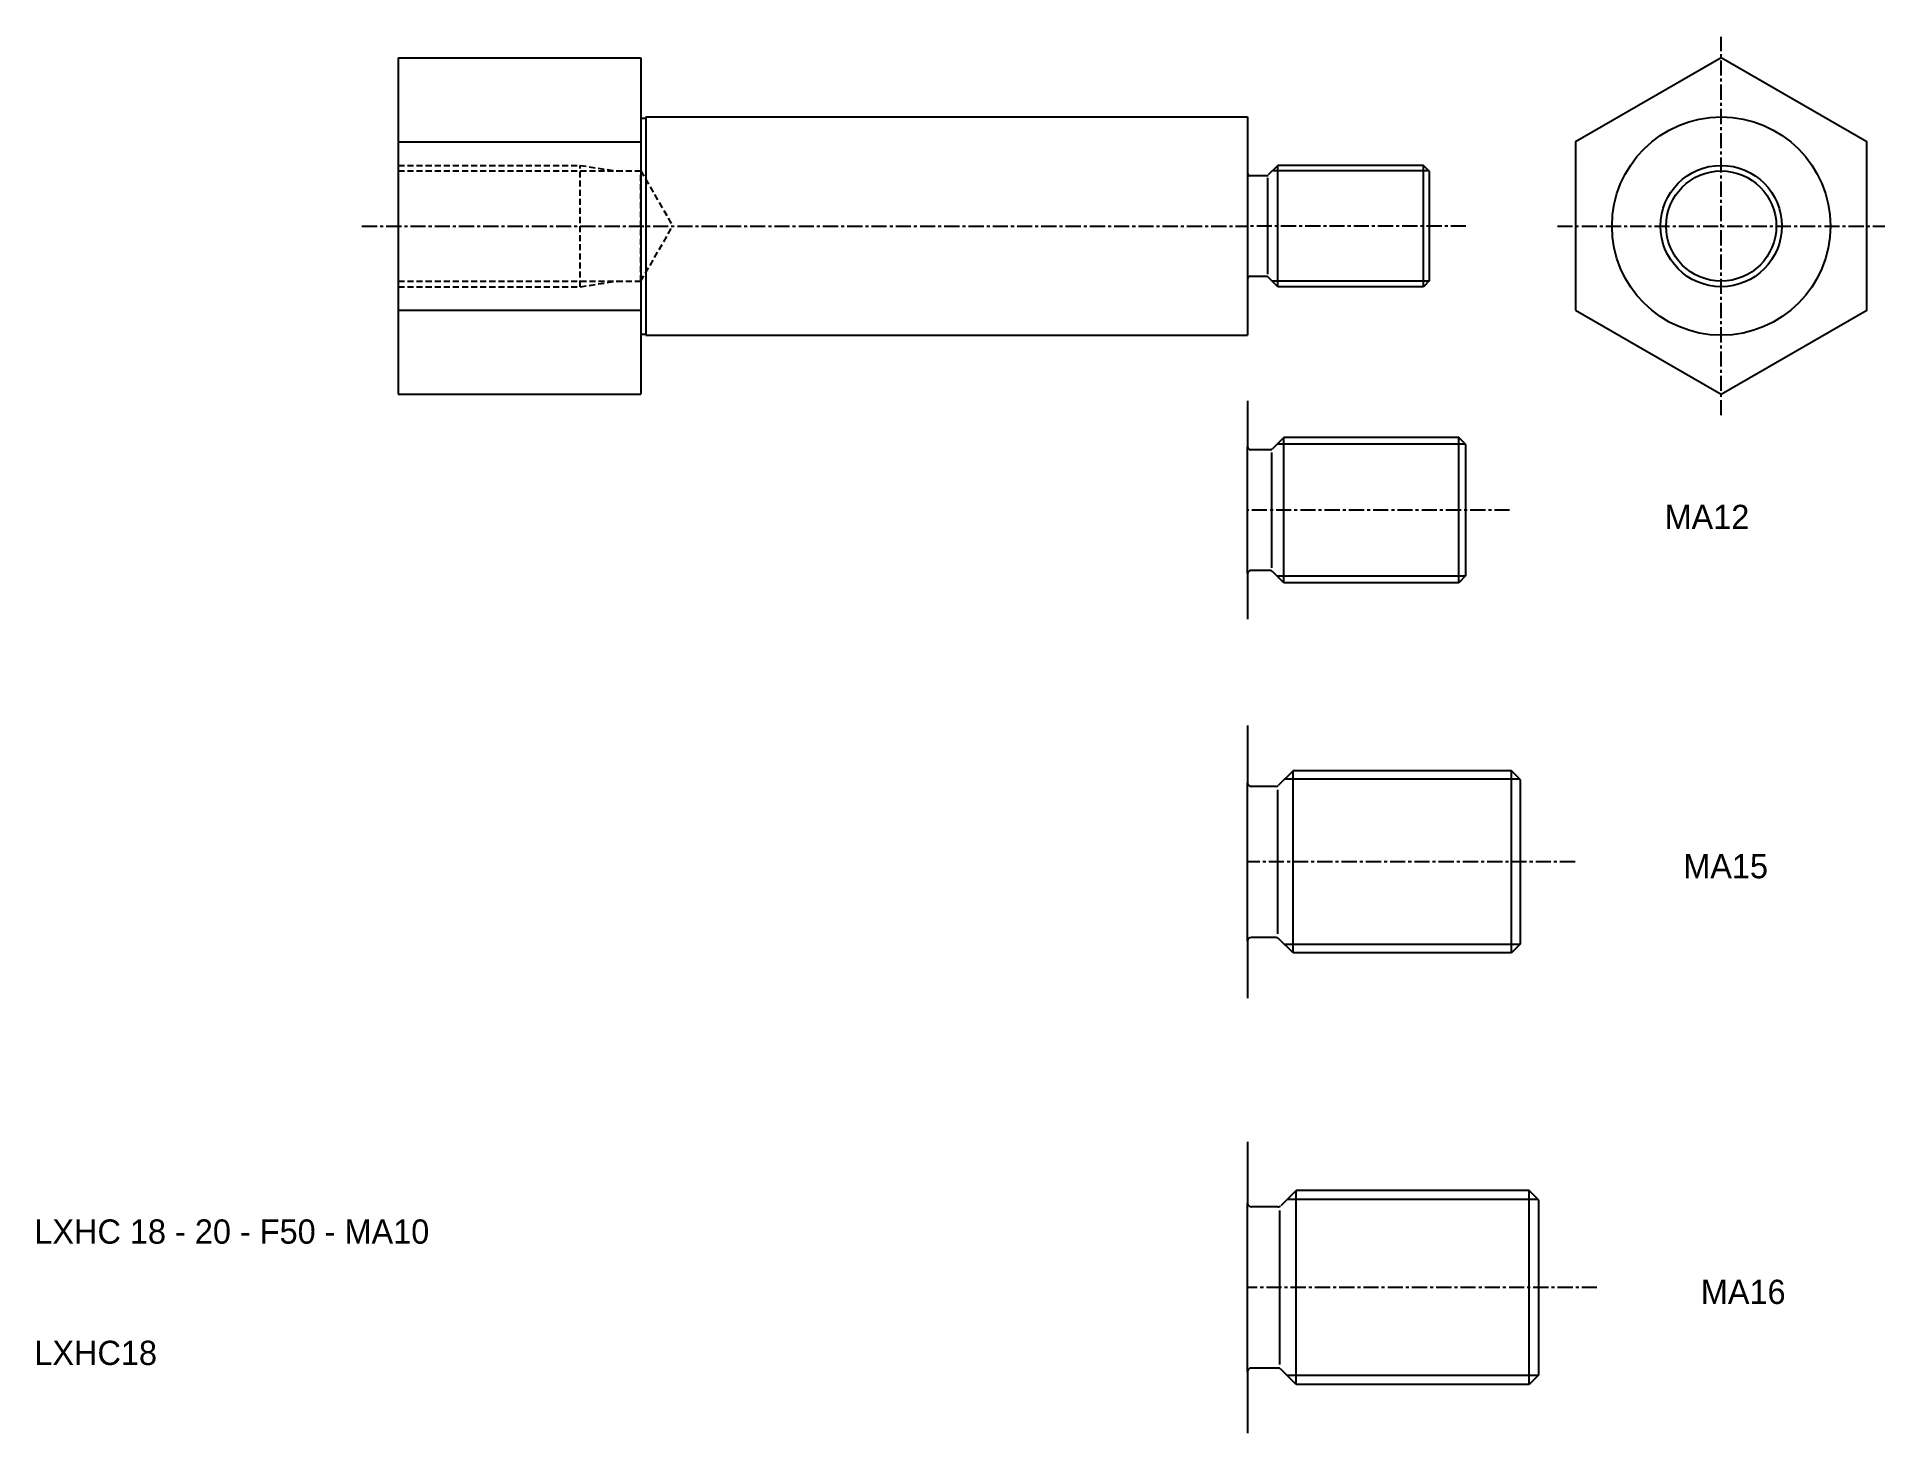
# Model space of a CAD drawing. Extents: x 103 to 256, y -42 to 73.
import ezdxf

# ---------------------------------------------------------------- set-up
doc = ezdxf.new("R2010")
doc.units = 0
doc.linetypes.add('CENTER', pattern=[2, 1.25, -0.25, 0.25, -0.25])
doc.linetypes.add('DASHED', pattern=[0.75, 0.5, -0.25])
doc.layers.get('0').update_dxf_attribs({"linetype": 'CONTINUOUS'})
doc.layers.add('CENTER', color=1, linetype='CENTER')

msp = doc.modelspace()

# ---------------------------------------------------------------- linework, layer by layer
at = {"color": 7, "linetype": 'CONTINUOUS'}
for p, q in [((133.04, 71.61), (133.04, 43.89)), ((133.04, 71.61), (153.04, 71.61)), ((153.04, 71.61), (153.04, 43.89)), ((153.04, 66.65), (153.44, 66.65)), ((153.44, 66.75), (203.04, 66.75)), ((153.44, 66.75), (153.44, 48.75)), ((203.04, 66.75), (203.04, 48.75)), ((133.04, 64.68), (153.04, 64.68)), ((205.54, 62.75), (204.74, 61.96)), ((217.54, 62.75), (205.54, 62.75)), ((205.54, 52.75), (205.54, 62.75)), ((217.54, 52.75), (217.54, 62.75)), ((218.04, 62.25), (217.54, 62.75)), ((204.6, 61.9), (203.24, 61.9)), ((204.68, 61.72), (204.68, 53.79)), ((218.04, 53.25), (218.04, 62.25)), ((204.6, 53.6), (203.24, 53.6)), ((205.54, 52.75), (204.74, 53.54)), ((217.54, 52.75), (205.54, 52.75)), ((218.04, 53.25), (217.54, 52.75)), ((133.04, 50.82), (153.04, 50.82)), ((153.04, 48.85), (153.44, 48.85)), ((153.44, 48.75), (203.04, 48.75)), ((133.04, 43.89), (153.04, 43.89)), ((203.04, 43.33), (203.04, 39.55)), ((206.04, 40.33), (205.09, 39.38)), ((206.04, 28.33), (206.04, 40.33)), ((220.44, 40.33), (206.04, 40.33)), ((221.04, 39.73), (220.44, 40.33)), ((220.44, 28.33), (220.44, 40.33)), ((221.04, 28.93), (221.04, 39.73)), ((203.04, 29.11), (203.04, 39.55)), ((204.92, 39.31), (203.28, 39.31)), ((205.01, 39.09), (205.01, 29.57)), ((203.04, 29.11), (203.04, 25.33)), ((204.92, 29.35), (203.28, 29.35)), ((206.04, 28.33), (205.09, 29.28)), ((220.44, 28.33), (206.04, 28.33)), ((221.04, 28.93), (220.44, 28.33)), ((203.04, 16.59), (203.04, 11.86)), ((206.79, 12.84), (205.6, 11.65)), ((206.79, -2.16), (206.79, 12.84)), ((224.79, 12.84), (206.79, 12.84)), ((225.54, 12.09), (224.79, 12.84)), ((224.79, -2.16), (224.79, 12.84)), ((203.04, -1.19), (203.04, 11.86)), ((205.39, 11.56), (203.34, 11.56)), ((205.5, 11.28), (205.5, -0.61)), ((225.54, -1.41), (225.54, 12.09)), ((203.04, -1.19), (203.04, -5.91)), ((205.39, -0.89), (203.34, -0.89)), ((206.79, -2.16), (205.6, -0.98)), ((225.54, -1.41), (224.79, -2.16)), ((224.79, -2.16), (206.79, -2.16)), ((203.04, -17.75), (203.04, -22.79)), ((203.04, -36.71), (203.04, -22.79)), ((207.04, -21.75), (205.77, -23.02)), ((226.24, -21.75), (207.04, -21.75)), ((207.04, -37.75), (207.04, -21.75)), ((226.24, -37.75), (226.24, -21.75)), ((227.04, -22.55), (226.24, -21.75)), ((227.04, -36.95), (227.04, -22.55)), ((205.54, -23.11), (203.36, -23.11)), ((205.67, -23.41), (205.67, -36.09)), ((205.54, -36.39), (203.36, -36.39)), ((207.04, -37.75), (205.77, -36.48)), ((203.04, -36.71), (203.04, -41.75)), ((226.24, -37.75), (207.04, -37.75)), ((227.04, -36.95), (226.24, -37.75))]:
    msp.add_line(p, q, dxfattribs=at)
at = {"color": 3, "linetype": 'DASHED'}
for p, q in [((133.04, 62.75), (148.04, 62.75)), ((148.04, 52.75), (148.04, 62.75)), ((148.04, 62.75), (151.04, 62.29)), ((133.04, 62.29), (153.04, 62.29)), ((153.04, 53.21), (153.04, 62.29)), ((153.04, 62.29), (155.66, 57.75)), ((153.04, 53.21), (155.66, 57.75)), ((133.04, 53.21), (153.04, 53.21)), ((133.04, 52.75), (148.04, 52.75)), ((148.04, 52.75), (151.04, 53.21))]:
    msp.add_line(p, q, dxfattribs=at)
at = {"color": 3, "linetype": 'CONTINUOUS'}
for p, q in [((218, 62.29), (205.08, 62.29)), ((218, 53.21), (205.08, 53.21)), ((220.99, 39.78), (205.48, 39.78)), ((220.99, 28.88), (205.48, 28.88)), ((225.48, 12.15), (206.1, 12.15)), ((225.48, -1.47), (206.1, -1.47)), ((226.97, -22.49), (206.3, -22.49)), ((226.97, -37.01), (206.3, -37.01))]:
    msp.add_line(p, q, dxfattribs=at)
at = {"color": 7, "linetype": 'CONTINUOUS'}
msp.add_lwpolyline([(230.08, 50.82), (242.08, 43.89), (254.08, 50.82), (254.08, 64.68), (242.08, 71.61), (230.08, 64.68)], close=True, dxfattribs=at)
for radius in [9, 5]:
    msp.add_circle((242.08, 57.75), radius, dxfattribs=at)
at = {"color": 3, "linetype": 'CONTINUOUS'}
msp.add_circle((242.08, 57.75), 4.54, dxfattribs=at)
at = {"color": 7, "linetype": 'CONTINUOUS'}
for centre, radius, start, end in [((203.24, 62.1), 0.2, 180, 270), ((204.6, 62.1), 0.2, 270, 315), ((203.24, 53.4), 0.2, 90, 180), ((204.6, 53.4), 0.2, 45, 90), ((203.28, 39.55), 0.24, 180, 270), ((204.92, 39.55), 0.24, 270, 315), ((203.28, 29.11), 0.24, 90, 180), ((204.92, 29.11), 0.24, 45, 90), ((203.34, 11.86), 0.3, 180, 270), ((205.39, 11.86), 0.3, 270, 315), ((203.34, -1.19), 0.3, 90, 180), ((205.39, -1.19), 0.3, 45, 90), ((203.36, -22.79), 0.32, 180, 270), ((205.54, -22.79), 0.32, 270, 315), ((203.36, -36.71), 0.32, 90, 180), ((205.54, -36.71), 0.32, 45, 90)]:
    msp.add_arc(centre, radius, start, end, dxfattribs=at)
at = {"layer": 'CENTER', "color": 1, "linetype": 'CENTER'}
for p, q in [((242.08, 42.16), (242.08, 73.34)), ((130.04, 57.75), (203.04, 57.75)), ((221.04, 57.75), (203.04, 57.75)), ((228.58, 57.75), (255.58, 57.75)), ((224.64, 34.33), (203.04, 34.33)), ((230.04, 5.34), (203.04, 5.34)), ((231.84, -29.75), (203.04, -29.75))]:
    msp.add_line(p, q, dxfattribs=at)

# ---------------------------------------------------------------- texts
at = {"color": 7, "linetype": 'CONTINUOUS'}
for s, p in [('MA12', (237.41, 32.77)), ('MA15', (238.95, 3.98)), ('LXHC 18 - 20 - F50 - MA10', (103.04, -26.14)), ('MA16', (240.4, -31.11)), ('LXHC18', (103.04, -36.14))]:
    msp.add_text(s, height=2, dxfattribs=at).set_placement(p)

doc.saveas('drawing.dxf')
